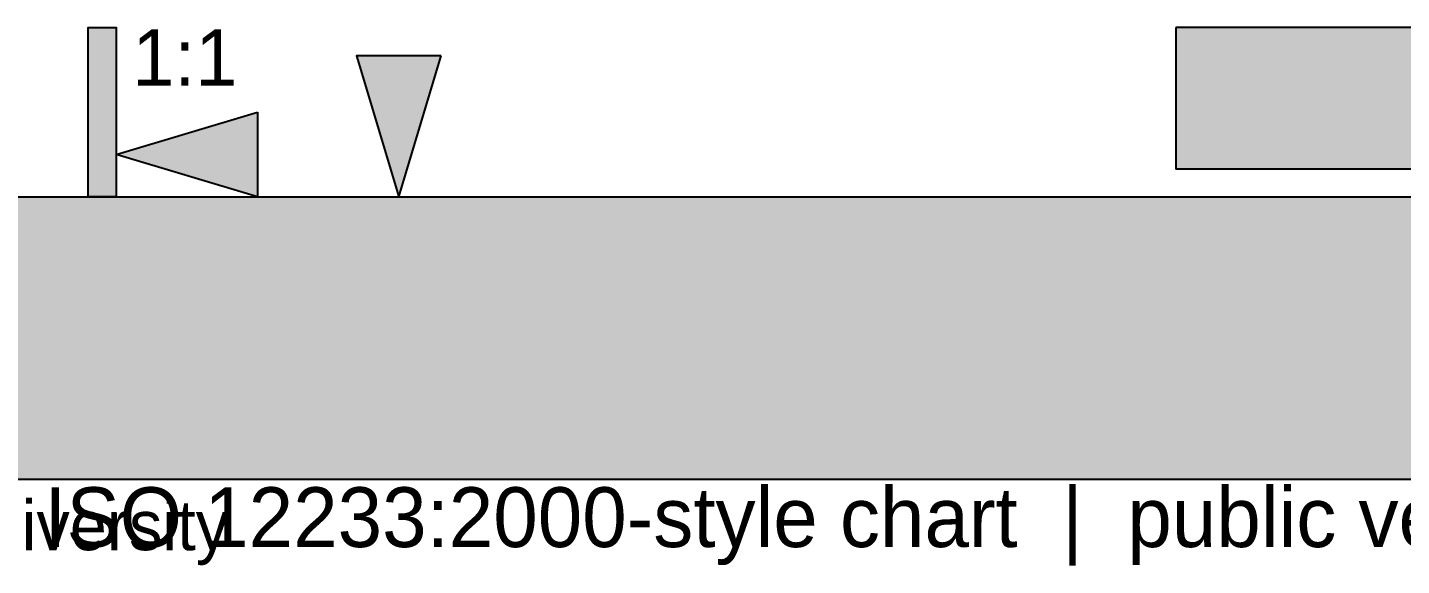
# Model space of a CAD drawing. Header units: millimetres. Extents: x 0 to 1582, y 0 to 984.
# Drawn here: x 366 to 755, y -0.1 to 152.3 of the extents above; entities that cross this region are included whole.
import ezdxf

# ---------------------------------------------------------------- set-up
doc = ezdxf.new("R2010")
doc.units = ezdxf.units.MM
for name, color, linetype in [('FRAME', 7, 'Continuous'), ('LABELS', 7, 'Continuous'), ('PERIPHERY', 7, 'Continuous')]:
    doc.layers.add(name, color=color, linetype=linetype)

msp = doc.modelspace()

# ---------------------------------------------------------------- hatches: boundary and pattern name
at = {"layer": 'FRAME', "true_color": 0x000000}
h = msp.add_hatch(color=7, dxfattribs=at)
h.dxf.hatch_style = 1
h.paths.add_polyline_path([(391.12, 104.25), (383.12, 104.25), (383.12, 152.25), (391.12, 152.25), (391.12, 104.25)])
h = msp.add_hatch(color=7, dxfattribs=at)
h.dxf.hatch_style = 1
h.paths.add_polyline_path([(483.12, 144.25), (459.12, 144.25), (471.12, 104.25), (483.12, 144.25)])
h = msp.add_hatch(color=7, dxfattribs=at)
h.dxf.hatch_style = 1
h.paths.add_polyline_path([(431.12, 128.25), (431.12, 104.25), (391.12, 116.25), (431.12, 128.25)])
h = msp.add_hatch(color=7, dxfattribs=at)
h.dxf.hatch_style = 1
h.paths.add_polyline_path([(0, 104.25), (1582.24, 104.25), (1582.24, 24.25), (0, 24.25), (0, 104.25)])
at = {"layer": 'PERIPHERY', "true_color": 0x000000}
h = msp.add_hatch(color=7, dxfattribs=at)
h.dxf.hatch_style = 1
h.paths.add_polyline_path([(691.12, 152.25), (691.12, 112.25), (811.12, 112.25), (811.12, 152.25), (691.12, 152.25)])

# ---------------------------------------------------------------- linework, layer by layer
at = {"layer": 'FRAME', "color": 250}
for points in [[(391.12, 104.25), (383.12, 104.25), (383.12, 152.25), (391.12, 152.25), (391.12, 104.25)], [(483.12, 144.25), (459.12, 144.25), (471.12, 104.25), (483.12, 144.25)], [(431.12, 128.25), (431.12, 104.25), (391.12, 116.25), (431.12, 128.25)], [(0, 104.25), (1582.24, 104.25), (1582.24, 24.25), (0, 24.25), (0, 104.25)]]:
    msp.add_lwpolyline(points, close=True, dxfattribs=at)
at = {"layer": 'FRAME', "color": 250, "true_color": 0x000000}
for points in [[(391.12, 104.25), (391.12, 152.25), (383.12, 152.25)], [(383.12, 152.25), (383.12, 104.25), (391.12, 104.25)], [(483.12, 144.25), (459.12, 144.25), (471.12, 104.25)], [(391.12, 116.25), (431.12, 104.25), (431.12, 128.25)], [(0, 104.25), (0, 24.25), (1582.24, 24.25)], [(1582.24, 24.25), (1582.24, 104.25), (0, 104.25)]]:
    msp.add_solid(points, dxfattribs=at)
at = {"layer": 'PERIPHERY', "color": 250}
msp.add_lwpolyline([(691.12, 152.25), (691.12, 112.25), (811.12, 112.25), (811.12, 152.25), (691.12, 152.25)], close=True, dxfattribs=at)
at = {"layer": 'PERIPHERY', "color": 250, "true_color": 0x000000}
for points in [[(811.12, 152.25), (691.12, 152.25), (691.12, 112.25)], [(691.12, 112.25), (811.12, 112.25), (811.12, 152.25)]]:
    msp.add_solid(points, dxfattribs=at)

# ---------------------------------------------------------------- texts
at = {"layer": 'LABELS', "color": 250}
for s, height, p in [('1:1', 16, (395.65, 135.76)), ('ISO 12233:2000-style chart  |  public vector geometry', 16.9333, (370.71, 5.12)), ('Drawn by Stephen H. Westin  ©Cornell University', 14.1111, (8.51, 4.23))]:
    msp.add_text(s, height=height, dxfattribs=at).set_placement(p)

doc.saveas('drawing.dxf')
